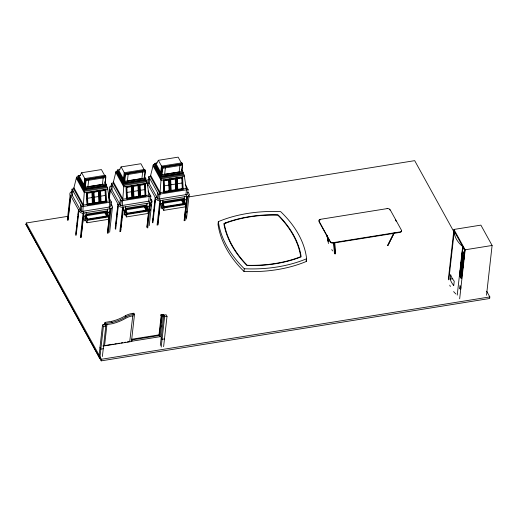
<?xml version="1.0" encoding="UTF-8"?>
<svg xmlns="http://www.w3.org/2000/svg" width="518" height="518" viewBox="0 0 518 518"><rect width="100%" height="100%" fill="white"/><g stroke="black" fill="none" stroke-linecap="round" stroke-linejoin="round"><path stroke-width="0.78" d="M461.674 277.596C462.14 280.756 458.993 275.718 459.751 274.145C462.011 275.006 462.82 282.822 459.796 275.382M461.719 276.618L459.913 273.349L460.159 272.015L461.959 275.259L461.875 276.593L459.919 273.374M460.301 270.014L460.249 271.335L462.011 274.553L462.082 273.245L460.301 270.014L462.185 273.232L462.088 274.579L460.146 271.348L460.243 270.001M462.185 272.578L460.379 269.328L460.47 267.974M460.554 267.035L460.8 265.935L462.535 269.198L462.47 270.48L460.573 267.204L460.767 265.98M460.968 263.927L462.865 267.159L462.678 268.512L460.832 265.274L460.923 263.927L462.852 267.133M462.224 272.559L462.399 271.179L460.437 268.071M462.807 268.415L462.775 267.204M461.117 261.998C460.269 262.257 463.357 268.848 463.001 265.177C458.223 257.595 464.374 265.229 463.008 266.472M463.157 264.407L463.215 263.125L461.447 259.906L461.389 261.214L463.183 264.458L463.364 263.306M463.493 261.396C463.727 266.142 458.553 251.45 463.519 261.033M461.888 255.84L461.726 257.148L463.597 260.399L463.811 259.188L461.901 255.86L461.797 256.96M109.641 232.245L112.464 206.799L111.72 204.837L110.425 205.044M146.575 181.553L147.131 179.973L148.906 179.584M149.21 225.615L151.929 201.405L151.729 199.974L150.984 199.022M186.461 219.036L189.193 194.367L188.448 192.411L187.153 192.618M462.755 255.834L463.448 257.446L463.558 256.429L462.71 254.895L462.645 256.002L462.723 255.309M81.158 237.438L83.877 213.228L82.822 211.312L84.389 191.271L76.586 177.124L78.179 176.871M120.642 231.591L123.355 207.375L122.306 205.465L123.867 185.425L116.071 171.277L117.664 171.024M157.886 225.006L160.606 200.796L159.55 198.886L161.117 178.846L153.315 164.698L154.908 164.439M460.107 272.021L460.016 273.329M460.502 269.36C465.423 280.154 460.023 263.15 460.489 269.334M460.994 263.96L460.852 265.326M461.253 261.888L461.162 263.235L462.969 266.485M463.26 263.325C460.968 255.18 460.262 263.513 463.241 264.433M461.674 257.886L461.512 259.201L463.487 262.341M462.58 269.528L460.664 266.045M26.075 224.579L26.25 223.005L67.728 216.349M67.321 220.092L70.124 195.098C69.127 193.687 70.649 191.213 72.177 192.01M67.871 220.15L70.584 195.94L70.124 195.098M68.085 220.118L70.804 195.908L78.652 210.146L78.127 214.834M76.586 177.124L73.653 188.869L72.034 189.128L71.49 193.959L81.203 211.571L110.813 206.818L111.357 201.988L108.56 196.911M72.967 190.812L72.423 195.649L70.584 195.94M80.517 175.382L78.14 175.764L78.03 176.696L85.062 189.238L104.843 186.066M75.634 235.172L78.438 210.179L80.271 209.887L80.814 205.057M76.023 233.579L76.373 230.452M76.547 228.891L76.904 225.764M77.078 224.203L77.428 221.082M77.603 219.515L77.953 216.394M76.185 235.237L78.898 211.02L78.438 210.179M84.822 186.266L85.541 179.85L105.329 176.677L105.802 177.532L105.083 183.948L85.295 187.121L83.942 185.47L84.712 178.593L105.316 175.285L105.789 176.146L105.445 179.202M81.203 211.571L81.747 206.74L72.034 189.128M84.531 183.799L84.712 182.2M84.415 186.331L85.185 179.448L84.712 178.593M78.14 175.764L84.958 188.138L84.855 189.07L106.287 185.632L106.391 184.699L104.876 181.947M85.062 189.238L85.192 188.06M85.295 187.121L86.02 180.711L85.541 179.85M80.355 237.568L83.068 213.358L83.877 213.228M81.035 237.218L83.534 214.931M88.649 180.29L87.918 186.797L102.441 184.473L103.166 177.959M85.036 215.961L84.499 220.791L86.085 220.532M86.221 212.607L85.412 219.852L87.018 222.772L108.45 219.334L108.793 216.246L107.187 213.332L106.365 213.461L106.468 212.516M87.814 219.677L86.584 216.634L86.687 215.695M87.018 222.772L87.367 219.684L85.755 216.77L86.584 216.634M105.018 183.022L105.277 180.73M108.644 197.844L109.602 189.251C108.612 187.84 110.127 185.36 111.661 186.163M106.973 215.203L106.844 216.414L104.662 212.464M107.109 213.999L107.653 209.162M109.02 199.462L110.069 190.093L109.602 189.251M109.233 199.43L110.282 190.061L118.136 204.299M105.737 212.328L107.666 215.831L107.595 216.498L105.407 212.529M107.809 215.015L108.12 212.257M116.071 171.277L113.138 183.016L111.512 183.281L110.975 188.112L120.688 205.724L150.298 200.971L150.842 196.141L148.038 191.064M112.445 184.965L111.901 189.802L110.069 190.093M107.407 232.983L110.127 208.767L83.754 213.002M107.537 233.204L110.25 208.994L109.194 207.083L109.738 202.247L107.466 187.568L105.905 184.738M108.346 233.074L111.059 208.864L112.445 207.252M120.001 169.528L117.618 169.91L117.515 170.849L124.339 183.223L145.772 179.785L145.875 178.852L144.36 176.101M98.925 356.857L102.506 324.974L104.914 324.585L105.789 326.172L102.383 356.501M102.506 324.974L103.373 326.554L99.799 358.437L25.913 224.281L101.204 360.852L489.646 298.504L489.821 296.931L486.706 291.284M115.203 228.542L117.916 204.332L119.755 204.04L120.299 199.203M115.417 228.509L115.767 225.382M115.948 223.821L116.297 220.7M116.472 219.133L116.822 216.012M116.997 214.452L117.346 211.325M117.521 209.764L117.871 206.643M103.963 324.935L104.798 323.75A0.971 0.609 6.4 0 1 105.348 323.472M104.766 324.741L105.024 322.403L111.882 321.277A37.024 26.379 -28.9 0 0 125.291 315.838A15.003 10.69 -28.9 0 1 132.945 313.358L133.909 313.202L134.512 314.296L131.462 341.53L103.095 346.082M115.669 229.383L118.382 205.173L117.916 204.332M101.204 360.852L101.379 359.278L26.25 223.005M105.452 325.058L105.627 323.497L105.024 322.403M106.533 324.521L105.303 326.094M106.961 324.339L104.578 345.59M123.42 179.623L123.834 179.558L124.78 181.274L144.561 178.101L145.28 171.685L144.807 170.83L125.026 174.003L124.307 180.413L123.893 180.484L123.42 179.623L124.191 172.74L144.8 169.438L145.273 170.292L144.503 177.175L144.088 177.24M120.688 205.724L121.225 200.893L111.512 183.281M123.925 178.755L124.106 177.15M123.893 180.484L124.67 173.601L124.191 172.74M124.339 183.223L124.443 182.291L117.618 169.91M124.78 181.274L125.498 174.864L125.026 174.003M119.833 231.721L122.552 207.504L123.355 207.375M120.519 231.371L120.778 229.04M120.953 227.48L121.303 224.372M121.477 222.818L121.827 219.703M122.002 218.149L122.352 215.041M122.526 213.487L123.232 207.155L149.611 202.92L146.892 227.137M128.134 174.436L127.402 180.95L141.919 178.619L142.651 172.106M124.521 210.107L123.977 214.944L125.57 214.685M125.706 206.753L124.896 214.005L126.502 216.925L147.934 213.481L148.278 210.399L146.672 207.478L145.843 207.614L145.953 206.669M145.221 206.481L147.151 209.984L127.37 213.157L126.062 210.787L126.172 209.848M126.502 216.925L126.845 213.837L125.239 210.923L126.062 210.787M147.358 185.043L147.533 183.476L155.381 197.721M153.315 164.698L150.382 176.437L148.763 176.696L148.219 181.533L157.932 199.145L187.542 194.392L188.086 189.562L185.289 184.479M131.481 339.97L131.462 341.53M131.617 339.258L131.812 341.22L160.179 336.668L162.561 315.417L162.212 314.782L161.247 314.938L159.013 334.861L159.363 335.496L131.96 339.892L131.617 339.258L159.013 334.861M149.689 178.386L149.152 183.217L147.313 183.514L146.853 182.673M146.529 208.754L146.322 210.567L144.146 206.617M146.594 208.152L147.138 203.315M131.812 341.22L131.96 339.892M147.287 209.168L147.598 206.404M147.015 227.357L149.734 203.147L148.679 201.23L149.223 196.4L146.95 181.721L144.606 177.473M157.245 162.95L154.863 163.332L154.759 164.264L161.584 176.644L183.016 173.206L183.119 172.274L181.604 169.522M147.74 228.004L150.544 203.017L151.929 201.405M150.44 210.768L150.615 209.207M150.965 206.08L151.139 204.519M151.489 201.392L151.664 199.831M152.363 222.746L155.167 197.753L156.999 197.455L157.543 192.625M152.752 221.147L153.101 218.026M153.276 216.459L153.626 213.338M153.801 211.778L154.066 209.434M154.332 207.09L154.591 204.746M154.765 203.185L155.115 200.058M152.914 222.805L155.627 198.595L155.167 197.753M181.747 170.597L182.517 163.714L182.045 162.853L161.441 166.161L160.664 173.044L162.024 174.696L181.805 171.523L182.53 165.106L182.051 164.245L162.27 167.424L161.551 173.834M157.932 199.145L158.469 194.315L148.763 176.696M161.143 173.899L161.914 167.023L161.441 166.161M161.584 176.644L161.687 175.712L154.863 163.332M162.024 174.696L162.743 168.279L162.27 167.424M157.077 225.136L159.797 200.926L160.606 200.796M157.763 224.793L158.113 221.678M158.288 220.124L158.637 217.016M158.812 215.462L160.12 203.794L186.493 199.559M160.334 201.865L160.476 200.576L186.856 196.341L184.136 220.558M165.378 167.858L164.646 174.372L179.163 172.041L179.895 165.527M161.765 203.529L161.227 208.365L162.814 208.106M162.95 200.175L162.14 207.427L163.746 210.34L185.179 206.902L185.522 203.82L183.916 200.9L183.094 201.036L183.197 200.09M164.543 207.245L163.306 204.209L163.416 203.263M163.746 210.34L164.096 207.258L162.484 204.338L163.306 204.209M163.669 315.676L164.122 316.653L161.512 315.566A0.971 0.609 6.4 0 1 161.046 314.724A0.971 0.609 6.4 0 1 162.328 314.517L164.297 315.235M159.363 335.496L161.597 315.566L161.247 314.938L162.561 315.417L161.597 315.566M160.8 327.376L160.975 325.803M161.331 322.656L161.506 321.082M161.493 315.702A0.971 0.609 6.4 0 1 161.027 314.853A0.971 0.609 6.4 0 1 162.315 314.653L162.328 314.517M160.327 345.48L163.727 315.145L166.142 314.763L167.01 316.343L163.61 346.671M161.202 347.06L164.601 316.731L163.727 315.145M183.702 202.778L183.566 203.982L181.391 200.039M183.838 201.567L184.382 196.736M182.465 199.903L184.395 203.406L184.324 204.073L182.135 200.103M184.537 202.59L184.842 199.825M184.266 220.778L186.979 196.562L185.923 194.651L186.467 189.821L184.194 175.142L182.634 172.313M185.068 220.649L187.788 196.432L189.174 194.826M186.195 217.463L186.37 215.902M186.72 212.775L186.894 211.214M218.324 221.639L218.02 224.333A151.683 95.047 6.4 0 0 243.997 271.451A108.43 67.942 6.4 0 0 306.326 261.448L306.624 258.747A143.195 89.724 6.4 0 0 280.652 211.635A108.43 67.942 6.4 0 0 218.324 221.639A151.683 95.047 6.4 0 0 244.302 268.751L243.997 271.451M448.355 279.254L453.943 229.448L480.885 225.123L492.1 245.467L486.512 295.279M448.821 279.849L454.273 231.261A36.48 22.857 6.4 0 0 462.684 246.523L457.239 295.111M450.174 279.092L450.666 274.708L450.887 275.395A36.48 22.857 6.4 0 0 453.742 280.575L454.241 281.196L453.749 285.586L453.25 284.965A36.48 22.857 6.4 0 1 450.395 279.785L450.174 279.092L452.777 278.678M461.894 255.037L462.904 246.924L464.827 250.401L463.914 258.501L461.894 255.037L463.914 258.501M461.998 255.018L462.904 246.924M462.509 251.988L462.807 251.612L463.351 252.596C463.176 253.626 462.244 251.929 462.807 251.612M462.619 251.877L462.982 252.745L463.351 252.596M463.053 252.972L463.092 252.635M463.241 252.7L462.878 251.839M463.144 256.552L462.898 256.047M459.699 288.209L459.997 285.509L460.735 286.842L460.437 289.543L459.699 288.209L461.059 287.989M463.565 253.6L463.642 252.926M463.228 257.064L463.409 256.352L463.448 257.446M463.83 254.079L463.908 253.406M463.817 258.521L464.724 250.421L462.807 246.937M462.555 270.519L462.684 269.509M463.578 260.424L463.817 259.389M459.667 298.802L465.158 249.793L453.943 229.448M459.751 274.145L461.739 277.311M387.587 245.564L393.596 233.501M387.768 245.519L394.282 232.666M388.027 245.338L394.392 232.563M104.85 175.816L101.411 169.58L81.63 172.753L79.448 176.515L84.35 185.405L83.942 185.47M144.334 169.969L140.896 163.727L121.115 166.906L118.933 170.662L123.459 178.872M181.578 163.39L178.14 157.148L158.359 160.321L156.177 164.083L160.703 172.293M103.982 324.799L104.798 323.75M105.627 323.497L112.49 322.371A37.024 26.379 -28.9 0 0 125.893 316.932A15.003 10.69 -28.9 0 1 133.553 314.452L134.512 314.296M161.914 167.023L182.517 163.714M85.185 179.448L105.789 176.146M124.67 173.601L145.273 170.292M162.743 168.279L182.53 165.106M86.02 180.711L105.802 177.532M125.498 174.864L145.28 171.685M161.687 175.712L183.119 172.274M84.958 188.138L106.391 184.699M124.443 182.291L145.875 178.852M181.572 173.634L161.791 176.813L155.937 166.2M144.328 180.219L124.54 183.391L119.082 173.491M161.117 178.846L184.194 175.142M84.389 191.271L107.466 187.568M123.867 185.425L146.95 181.721M184.408 176.515L161.02 180.27L153.043 165.799M107.679 188.947L84.292 192.696L76.314 178.224M94.943 191.459L96.361 191.233M147.164 183.094L123.776 186.849L115.792 172.377M163.682 180.4L169.451 179.474L169.956 191.615L164.187 192.541L163.74 192.055L163.235 179.914L163.682 180.4L164.187 192.541M170.273 179.338L176.042 178.412L176.547 190.553L170.778 191.479L170.338 191L169.826 178.859L170.273 179.338L170.778 191.479M182.634 177.357L176.865 178.283L176.424 177.797L176.929 189.938L177.376 190.423L183.145 189.497L182.634 177.357L182.194 176.871M86.953 192.826L92.722 191.9L93.227 204.04L87.458 204.966L87.011 204.487L86.506 192.34L86.953 192.826L87.458 204.966M93.544 191.77L99.314 190.844L99.819 202.985L94.049 203.911L93.609 203.425L93.098 191.284L93.978 192.165L94.444 203.373L99.391 202.583L98.919 191.375L93.978 192.165M105.905 189.782L100.136 190.708L99.696 190.229L100.201 202.37L100.647 202.849L106.417 201.923L105.905 189.782L105.465 189.303M169.056 180.005L164.109 180.801L164.582 192.01L169.522 191.213L169.004 178.988L169.451 179.474M182.245 177.888L177.298 178.684L177.765 189.892L182.712 189.096L182.245 177.888L181.799 177.402L182.265 188.61L182.712 189.096M92.327 192.431L87.38 193.227L87.853 204.435L92.793 203.639L92.275 191.414L92.722 191.9M105.517 190.313L100.57 191.11L101.036 202.318L105.983 201.521L105.517 190.313L105.07 189.834L105.536 201.042L105.983 201.521M127.13 186.784L128.542 186.558M126.431 186.979L132.2 186.053L132.712 198.193L126.942 199.119L126.496 198.634L125.991 186.493L126.431 186.979L126.942 199.119M133.029 185.917L138.798 184.991L139.303 197.138L133.534 198.064L133.087 197.578L132.582 185.438L133.029 185.917L133.534 198.064M139.62 184.861L145.39 183.935L145.895 196.076L140.125 197.002L139.685 196.523L139.174 184.376L139.62 184.861L140.125 197.002M138.403 185.528L133.456 186.318L133.929 197.526L138.869 196.736L138.403 185.528L137.956 185.043L138.429 196.251L138.869 196.736M144.995 184.466L140.054 185.263L140.52 196.471L145.467 195.674L144.995 184.466L144.554 183.987L145.021 195.195L145.467 195.674M163.902 185.917L168.842 185.127M170.493 184.861L175.44 184.065M177.091 183.806L182.032 183.009M92.12 197.552L87.173 198.349L87.374 203.153M93.764 197.287L98.711 196.497M101.068 196.115L105.303 195.435M126.657 192.502L131.598 191.705M133.249 191.44L138.196 190.65M139.841 190.384L144.787 189.588M164.135 191.524L169.082 190.728L169.956 191.615M176.12 190.151L175.673 189.672L170.726 190.462L171.173 190.948L176.12 190.151L175.647 178.943L170.707 179.74L171.173 190.948M182.265 188.61L177.324 189.407L177.765 189.892M88.112 203.839L92.353 203.16L92.793 203.639M99.391 202.583L98.944 202.098L93.998 202.894L94.444 203.373M105.536 201.042L100.596 201.832L101.036 202.318M163.74 192.055L160.185 192.625L150.654 175.337M167.346 191.479L168.79 191.246M169.509 191.129L171.775 190.766M173.944 190.417L176.107 190.074M180.536 189.361L182.699 189.012M183.411 188.902L186.253 188.442M87.011 204.487L83.456 205.057L73.925 187.769M95.053 203.192L92.78 203.561L93.227 204.04M97.216 202.849L99.378 202.499M103.807 201.787L109.525 200.874M126.891 198.103L131.831 197.313L132.278 197.792L127.331 198.588L126.865 187.38L131.812 186.584L131.365 186.104L131.831 197.313M133.482 197.047L138.429 196.251M145.021 195.195L140.074 195.985L140.52 196.471M126.496 198.634L122.941 199.21L113.41 181.915M133.087 197.578L132.265 197.708L132.712 198.193M146.167 195.48L149.009 195.021M158.469 194.315L188.086 189.562M81.747 206.74L111.357 201.988M121.225 200.893L150.842 196.141M186.979 196.562L187.788 196.432M110.25 208.994L111.059 208.864M149.734 203.147L150.544 203.017M188.966 196.885L414.691 160.658L454.008 231.973M162.769 201.787L184.201 198.349M86.046 214.212L107.472 210.774M125.524 208.365L146.957 204.927M162.678 202.59L184.11 199.152M85.956 215.022L107.381 211.584M125.434 209.175L146.866 205.73M83.392 216.22L109.764 211.991M122.87 210.373L149.249 206.138M164.614 206.578L184.395 203.406M87.885 219.004L107.666 215.831M164.096 207.258L185.522 203.82M87.367 219.684L108.793 216.246M126.845 213.837L148.278 210.399M185.45 204.487L164.018 207.925L162.412 205.011M465.158 249.793L492.1 245.467M461.797 255.924L463.791 259.123M462.412 270.551L460.729 267.333M107.09 324.572L112.341 323.705A37.024 26.379 -28.9 0 0 125.744 318.259A15.003 10.69 -28.9 0 1 133.398 315.779L132.757 315.883L129.727 341.556M103.373 326.554L105.789 326.172M164.601 316.731L167.01 316.343M460.062 272.028L461.933 275.207M462.004 275.582L461.965 275.285M102.965 345.849L113.209 344.205M114.789 343.952L116.362 343.699M117.936 343.447L119.516 343.194M121.089 342.942L122.662 342.689M124.242 342.437L125.816 342.184M127.396 341.932L128.969 341.679M103.25 348.75L100.842 349.138L99.968 347.559M164.478 338.927L162.069 339.309L161.195 337.73M101.379 359.278L489.821 296.931M159.797 200.926L157.517 200.311L155.627 198.595M122.552 207.504L120.273 206.896L118.382 205.173M83.068 213.358L80.789 212.743L78.898 211.02M162.315 314.653L163.63 315.125M161.512 315.566L164.135 316.524M175.596 177.933L176.042 178.412M144.943 183.45L145.39 183.935M138.351 184.512L138.798 184.991M131.76 185.567L132.2 186.053M98.867 190.359L99.314 190.844M105.97 201.444L106.417 201.923M454.273 231.261L462.684 246.523M462.548 251.651L463.312 252.933M461.765 257.232L463.493 260.373M395.532 220.02L396.309 221.432M318.978 221.587L330.231 241.99M331.785 249.559L332.524 250.893M182.122 173.012L182.88 174.391L161.454 177.829L154.629 165.449M158.359 160.321L161.797 166.563M150.382 176.437L160.088 194.056M145.26 179.649L146.024 181.028M144.878 179.591L145.636 180.97L124.203 184.408L117.385 172.028M147.235 209.317L148.206 211.066L126.774 214.504L125.162 211.59M144.891 206.682L146.711 209.991M121.115 166.906L124.553 173.141M113.138 183.016L122.844 200.634M105.394 185.444L106.151 186.817L84.725 190.255L77.901 177.875M110.755 203.516L111.506 204.875M163.656 315.812L164.122 316.653M107.433 214.581L108.722 216.912L87.289 220.357L85.684 217.437M81.63 172.753L85.069 178.988M159.829 336.04L160.179 336.668M73.653 188.869L83.366 206.481M132.945 313.358L133.553 314.452M125.291 315.838L125.893 316.932M111.493 321.367L112.095 322.461M105.005 323.964L105.355 324.598M327.285 236.156L327.577 237.691M327.875 239.225L328.166 240.76M327.026 235.489L328.205 241.628M326.852 235.101L328.47 243.544M334.77 242.838L335.334 253.814M334.57 242.851L335.133 253.833M334.369 242.832L334.926 253.814M334.168 242.78L334.732 253.755M334 242.702L334.557 253.678M333.767 242.469L334.421 253.574M176.852 178.198L177.376 190.423M175.239 179.267L175.673 189.672M168.641 180.322L169.082 190.728M131.792 186.325L132.278 197.792M100.129 190.624L100.647 202.849M98.511 191.692L98.944 202.098M93.531 191.686L94.049 203.911M91.919 192.748L92.353 203.16M104.785 323.886A0.971 0.609 6.4 0 1 105.329 323.608M455.937 293.978A36.48 22.857 6.4 0 1 455.128 293.201M454.739 292.806A36.48 22.857 6.4 0 1 453.638 291.602M450.33 286.499A36.48 22.857 6.4 0 1 449.792 285.185M319.133 220.37A2.37 1.489 6.4 0 1 319.302 220.215M319.852 219.91A2.37 1.489 6.4 0 1 320.396 219.768M389.277 209.421A2.37 1.489 6.4 0 1 389.517 209.563M389.814 209.803A2.37 1.489 6.4 0 1 390.041 210.075M401.476 231.261A2.37 1.489 6.4 0 1 399.935 232.394L333.255 243.091A2.37 1.489 6.4 0 1 330.354 242.178M401.353 230.575A2.37 1.489 6.4 0 1 401.437 230.769M306.624 258.747A108.43 67.942 6.4 0 1 244.302 268.751M306.144 260.088A143.195 89.724 6.4 0 1 306.326 261.448M462.49 254.493L462.38 255.504L463.558 257.647L463.675 256.63L462.49 254.493M463.513 252.693L463.882 254.17L463.513 252.693M225.822 222.753L223.841 223.536L224.21 225.634A146.458 91.77 6.4 0 0 245.182 263.668L246.995 265.54L249.449 265.611A103.199 64.666 6.4 0 0 299.132 257.634L301.152 256.837L300.822 254.707A137.963 86.448 6.4 0 0 279.888 216.731L278.004 214.853L275.498 214.776A103.199 64.666 6.4 0 0 225.822 222.753M226.068 222.993L224.3 223.692L224.644 225.628A146.018 91.498 6.4 0 0 245.551 263.552L247.222 265.268L249.411 265.333A102.765 64.394 6.4 0 0 298.88 257.394L300.693 256.675L300.388 254.707A137.529 86.176 6.4 0 0 279.519 216.854L277.784 215.119L275.537 215.054A102.765 64.394 6.4 0 0 226.068 222.993M387.127 208.612L320.448 219.315A2.37 1.489 6.4 0 0 319.03 221.128L330.283 241.537A2.37 1.489 6.4 0 0 333.307 242.638L399.987 231.934A2.37 1.489 6.4 0 0 401.405 230.121L390.151 209.712A2.37 1.489 6.4 0 0 387.127 208.612"/></g></svg>
